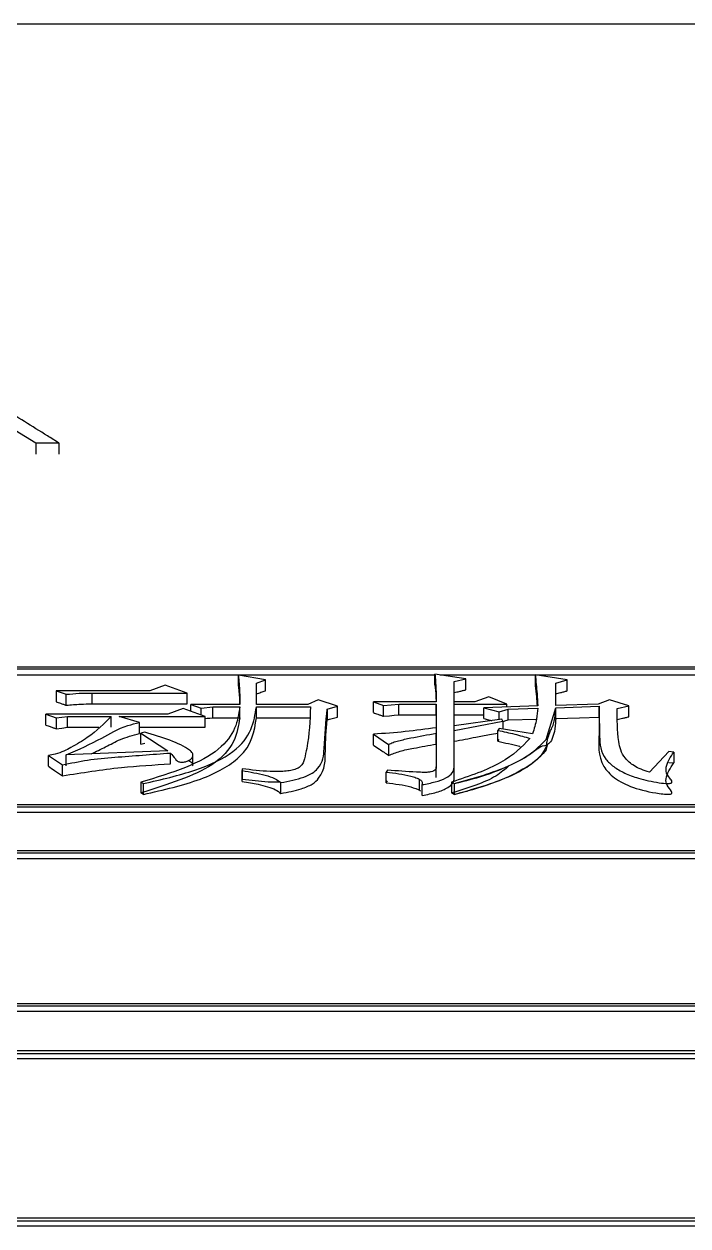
# Model space of a CAD drawing. Header units: millimetres. Extents: x 2028 to 4172, y 863 to 2379.
# Drawn here: x 2548.45 to 2554.04, y 2215.53 to 2225.65 of the extents above; entities that cross this region are included whole.
import ezdxf

# ---------------------------------------------------------------- set-up
doc = ezdxf.new("R2010")
doc.units = ezdxf.units.MM

msp = doc.modelspace()

# ---------------------------------------------------------------- linework, layer by layer
at = {"color": 7, "linetype": 'Continuous', "lineweight": 25}
for p, q in [((2565.375, 2225.653), (2528.375, 2225.655)), ((2548.255, 2222.311), (2548.551, 2222.126)), ((2548.551, 2222.126), (2548.746, 2222.126)), ((2548.746, 2222.126), (2548.746, 2222.032)), ((2563.176, 2220.237), (2541.193, 2220.237)), ((2563.126, 2220.219), (2541.243, 2220.22)), ((2547.001, 2220.174), (2551.914, 2220.173)), ((2550.486, 2220.131), (2550.259, 2220.169)), ((2550.259, 2220.077), (2550.259, 2220.169)), ((2550.41, 2220.104), (2550.486, 2220.131)), ((2550.486, 2220.039), (2550.486, 2220.131)), ((2552.173, 2220.139), (2551.914, 2220.18)), ((2551.914, 2220.088), (2551.914, 2220.18)), ((2551.958, 2220.173), (2557.409, 2220.173)), ((2552.076, 2220.116), (2552.173, 2220.139)), ((2552.173, 2220.046), (2552.173, 2220.139)), ((2553.028, 2220.131), (2552.758, 2220.173)), ((2552.758, 2220.173), (2552.758, 2220.081)), ((2552.931, 2220.104), (2553.028, 2220.131)), ((2553.028, 2220.039), (2553.028, 2220.131)), ((2548.723, 2220.039), (2548.723, 2219.947)), ((2548.723, 2220.039), (2548.809, 2220.009)), ((2549.512, 2220.039), (2548.723, 2220.039)), ((2549.642, 2220.085), (2549.512, 2220.039)), ((2549.826, 2220.02), (2549.642, 2220.085)), ((2550.41, 2219.924), (2550.41, 2220.104)), ((2550.41, 2220.012), (2550.41, 2220.104)), ((2552.076, 2219.947), (2552.076, 2220.116)), ((2552.076, 2220.115), (2552.076, 2220.116)), ((2552.076, 2219.947), (2552.076, 2220.024)), ((2552.931, 2219.916), (2552.931, 2220.104)), ((2552.931, 2220.103), (2552.931, 2220.104)), ((2548.809, 2219.917), (2548.809, 2220.009)), ((2549.026, 2219.928), (2549.026, 2220.02)), ((2549.026, 2220.02), (2549.826, 2220.02)), ((2549.026, 2219.928), (2549.826, 2219.928)), ((2549.826, 2219.928), (2549.826, 2220.02)), ((2549.859, 2219.924), (2549.945, 2219.892)), ((2550.27, 2219.924), (2549.859, 2219.924)), ((2549.859, 2219.865), (2549.859, 2219.924)), ((2550.41, 2219.924), (2550.41, 2220.012)), ((2550.843, 2219.924), (2550.41, 2219.924)), ((2550.929, 2219.962), (2550.843, 2219.924)), ((2551.092, 2219.908), (2550.929, 2219.962)), ((2551.395, 2219.947), (2551.481, 2219.916)), ((2551.925, 2219.947), (2551.395, 2219.947)), ((2551.395, 2219.855), (2551.395, 2219.947)), ((2551.481, 2219.916), (2551.611, 2219.927)), ((2551.611, 2219.927), (2551.925, 2219.927)), ((2551.611, 2219.835), (2551.611, 2219.927)), ((2551.925, 2219.927), (2551.925, 2219.728)), ((2551.925, 2219.835), (2551.925, 2219.927)), ((2552.249, 2219.947), (2552.076, 2219.947)), ((2552.076, 2219.855), (2552.076, 2219.947)), ((2552.076, 2219.927), (2552.52, 2219.927)), ((2552.076, 2219.744), (2552.076, 2219.927)), ((2552.076, 2219.835), (2552.076, 2219.927)), ((2552.368, 2219.989), (2552.249, 2219.947)), ((2552.52, 2219.927), (2552.368, 2219.989)), ((2552.52, 2219.903), (2552.52, 2219.927)), ((2552.931, 2219.916), (2552.931, 2220.012)), ((2553.288, 2219.927), (2552.931, 2219.916)), ((2553.385, 2219.962), (2553.288, 2219.927)), ((2553.547, 2219.912), (2553.385, 2219.962)), ((2548.636, 2219.842), (2548.723, 2219.811)), ((2549.664, 2219.842), (2548.636, 2219.842)), ((2548.636, 2219.75), (2548.636, 2219.842)), ((2548.723, 2219.811), (2548.82, 2219.822)), ((2548.82, 2219.822), (2549.188, 2219.822)), ((2548.82, 2219.731), (2548.82, 2219.822)), ((2549.188, 2219.731), (2549.188, 2219.822)), ((2549.253, 2219.822), (2549.978, 2219.822)), ((2549.426, 2219.772), (2549.253, 2219.822)), ((2549.794, 2219.889), (2549.664, 2219.842)), ((2549.978, 2219.822), (2549.794, 2219.889)), ((2549.945, 2219.892), (2550.042, 2219.904)), ((2549.945, 2219.834), (2549.945, 2219.892)), ((2549.978, 2219.731), (2549.978, 2219.822)), ((2550.042, 2219.904), (2550.27, 2219.904)), ((2550.042, 2219.812), (2550.042, 2219.904)), ((2550.27, 2219.812), (2550.27, 2219.904)), ((2550.41, 2219.812), (2550.41, 2219.904)), ((2550.41, 2219.904), (2550.865, 2219.904)), ((2551.005, 2219.885), (2551.092, 2219.908)), ((2551.005, 2219.885), (2551.005, 2219.793)), ((2551.092, 2219.816), (2551.092, 2219.908)), ((2551.481, 2219.824), (2551.481, 2219.916)), ((2551.611, 2219.835), (2551.925, 2219.835)), ((2551.925, 2219.835), (2551.925, 2219.637)), ((2552.076, 2219.835), (2552.325, 2219.835)), ((2552.779, 2219.912), (2552.325, 2219.896)), ((2552.325, 2219.896), (2552.455, 2219.861)), ((2552.325, 2219.805), (2552.325, 2219.896)), ((2552.455, 2219.861), (2552.53, 2219.885)), ((2552.455, 2219.796), (2552.455, 2219.861)), ((2552.53, 2219.885), (2552.779, 2219.892)), ((2552.53, 2219.793), (2552.53, 2219.885)), ((2552.85, 2219.628), (2552.931, 2219.896)), ((2552.931, 2219.896), (2553.298, 2219.908)), ((2552.931, 2219.804), (2552.931, 2219.896)), ((2552.931, 2219.896), (2552.931, 2219.896)), ((2553.298, 2219.816), (2553.298, 2219.908)), ((2553.299, 2219.84), (2553.298, 2219.839)), ((2553.45, 2219.889), (2553.547, 2219.912)), ((2553.547, 2219.82), (2553.547, 2219.912)), ((2548.723, 2219.811), (2548.723, 2219.719)), ((2548.82, 2219.731), (2549.084, 2219.731)), ((2549.426, 2219.68), (2549.426, 2219.772)), ((2549.426, 2219.731), (2549.978, 2219.731)), ((2550.042, 2219.812), (2550.27, 2219.812)), ((2550.41, 2219.812), (2550.865, 2219.812)), ((2552.476, 2219.799), (2552.076, 2219.744)), ((2552.076, 2219.705), (2552.487, 2219.783)), ((2552.076, 2219.652), (2552.076, 2219.744)), ((2552.455, 2219.72), (2552.444, 2219.705)), ((2552.736, 2219.677), (2552.455, 2219.72)), ((2552.487, 2219.783), (2552.476, 2219.799)), ((2552.487, 2219.783), (2552.487, 2219.715)), ((2552.53, 2219.793), (2552.769, 2219.8)), ((2553.297, 2219.735), (2553.297, 2219.643)), ((2549.469, 2219.689), (2549.437, 2219.681)), ((2549.437, 2219.681), (2549.664, 2219.534)), ((2549.437, 2219.59), (2549.437, 2219.681)), ((2551.395, 2219.673), (2551.524, 2219.586)), ((2551.395, 2219.582), (2551.395, 2219.673)), ((2551.925, 2219.681), (2551.925, 2219.398)), ((2551.925, 2219.59), (2551.925, 2219.681)), ((2552.076, 2219.394), (2552.076, 2219.705)), ((2552.076, 2219.703), (2552.076, 2219.705)), ((2552.444, 2219.613), (2552.444, 2219.705)), ((2552.444, 2219.613), (2552.455, 2219.629)), ((2549.664, 2219.534), (2548.809, 2219.499)), ((2549.437, 2219.59), (2549.469, 2219.598)), ((2549.686, 2219.423), (2549.686, 2219.514)), ((2551.524, 2219.586), (2551.524, 2219.495)), ((2551.925, 2219.59), (2551.925, 2219.383)), ((2552.076, 2219.303), (2552.076, 2219.613)), ((2552.85, 2219.536), (2552.866, 2219.592)), ((2553.883, 2219.526), (2553.72, 2219.354)), ((2553.926, 2219.522), (2553.883, 2219.526)), ((2553.926, 2219.522), (2553.926, 2219.431)), ((2548.658, 2219.403), (2548.658, 2219.495)), ((2548.658, 2219.495), (2548.776, 2219.415)), ((2548.776, 2219.323), (2548.776, 2219.415)), ((2548.809, 2219.407), (2548.809, 2219.499)), ((2549.874, 2219.428), (2549.874, 2219.495)), ((2553.883, 2219.435), (2553.926, 2219.431)), ((2550.291, 2219.382), (2550.291, 2219.291)), ((2550.291, 2219.275), (2550.291, 2219.366)), ((2551.514, 2219.37), (2551.503, 2219.354)), ((2551.503, 2219.263), (2551.503, 2219.354)), ((2551.925, 2219.307), (2551.925, 2219.398)), ((2552.076, 2219.303), (2552.076, 2219.394)), ((2549.437, 2219.269), (2549.437, 2219.178)), ((2549.437, 2219.269), (2549.458, 2219.257)), ((2549.458, 2219.166), (2549.458, 2219.257)), ((2550.291, 2219.275), (2550.291, 2219.291)), ((2550.616, 2219.174), (2550.616, 2219.265)), ((2551.503, 2219.263), (2551.514, 2219.279)), ((2551.784, 2219.201), (2551.784, 2219.292)), ((2551.806, 2219.157), (2551.806, 2219.248)), ((2552.054, 2219.269), (2552.054, 2219.178)), ((2552.054, 2219.269), (2552.076, 2219.257)), ((2552.076, 2219.257), (2552.076, 2219.166)), ((2549.458, 2219.166), (2549.437, 2219.178)), ((2552.076, 2219.166), (2552.054, 2219.178)), ((2541.193, 2219.062), (2563.176, 2219.061)), ((2541.193, 2219.016), (2563.176, 2219.015)), ((2541.243, 2219.081), (2563.126, 2219.08)), ((2563.126, 2218.691), (2541.143, 2218.691)), ((2563.076, 2218.671), (2541.193, 2218.672)), ((2541.193, 2218.627), (2563.076, 2218.626)), ((2541.193, 2217.406), (2563.076, 2217.406)), ((2541.143, 2217.385), (2563.126, 2217.385)), ((2541.143, 2217.341), (2563.126, 2217.34)), ((2563.176, 2217.006), (2541.193, 2217.006)), ((2541.243, 2216.985), (2563.126, 2216.984)), ((2541.243, 2216.941), (2563.126, 2216.94)), ((2541.193, 2215.575), (2563.176, 2215.574)), ((2563.126, 2215.597), (2541.243, 2215.597)), ((2541.193, 2215.531), (2563.176, 2215.531))]:
    msp.add_line(p, q, dxfattribs=at)
at = {"color": 7, "linetype": 'Continuous', "lineweight": 25, "flags": 128}
for points in [[(2548.551, 2222.126), (2548.551, 2222.102), (2548.551, 2222.078), (2548.551, 2222.032)], [(2551.481, 2219.824), (2551.53, 2219.828), (2551.57, 2219.832), (2551.611, 2219.835)], [(2548.723, 2219.719), (2548.771, 2219.725), (2548.82, 2219.731)], [(2549.978, 2219.805), (2549.994, 2219.807), (2550.018, 2219.809), (2550.042, 2219.812)], [(2552.931, 2219.804), (2553.03, 2219.808), (2553.13, 2219.811), (2553.298, 2219.816)]]:
    msp.add_lwpolyline(points, dxfattribs=at)
at = {"color": 7, "linetype": 'Continuous', "lineweight": 25}
for points, knots in [([(2548.746, 2222.126), (2548.714, 2222.146), (2548.553, 2222.247), (2548.246, 2222.437), (2547.97, 2222.6), (2547.823, 2222.687)], [0, 0, 0, 0, 0.104313, 0.521568, 1, 1, 1, 1]), ([(2550.259, 2220.169), (2550.263, 2220.122), (2550.27, 2220.041), (2550.27, 2219.959), (2550.27, 2219.924)], [0, 0, 0, 0, 0.575668, 1, 1, 1, 1]), ([(2551.914, 2220.18), (2551.917, 2220.138), (2551.924, 2220.061), (2551.924, 2219.982), (2551.925, 2219.947)], [0, 0, 0, 0, 0.544272, 1, 1, 1, 1]), ([(2552.758, 2220.173), (2552.764, 2220.12), (2552.773, 2220.033), (2552.778, 2219.945), (2552.779, 2219.912)], [0, 0, 0, 0, 0.617116, 1, 1, 1, 1]), ([(2550.259, 2220.077), (2550.263, 2220.036), (2550.267, 2219.986), (2550.268, 2219.935), (2550.268, 2219.926)], [0, 0, 0, 0, 0.82802, 1, 1, 1, 1]), ([(2550.41, 2220.012), (2550.417, 2220.014), (2550.429, 2220.019), (2550.448, 2220.026), (2550.467, 2220.032), (2550.48, 2220.037), (2550.486, 2220.039)], [0, 0, 0, 0, 0.25, 0.5, 0.75, 1, 1, 1, 1]), ([(2551.914, 2220.088), (2551.917, 2220.057), (2551.921, 2220.01), (2551.923, 2219.962), (2551.923, 2219.947)], [0, 0, 0, 0, 0.675043, 1, 1, 1, 1]), ([(2552.076, 2220.024), (2552.09, 2220.027), (2552.114, 2220.032), (2552.146, 2220.04), (2552.164, 2220.044), (2552.173, 2220.046)], [0, 0, 0, 0, 0.439881, 0.71994, 1, 1, 1, 1]), ([(2552.758, 2220.081), (2552.761, 2220.05), (2552.768, 2219.994), (2552.772, 2219.937), (2552.774, 2219.912)], [0, 0, 0, 0, 0.550115, 1, 1, 1, 1]), ([(2552.931, 2220.012), (2552.944, 2220.016), (2552.967, 2220.022), (2553, 2220.031), (2553.019, 2220.036), (2553.028, 2220.039)], [0, 0, 0, 0, 0.420135, 0.710067, 1, 1, 1, 1]), ([(2548.723, 2219.947), (2548.735, 2219.943), (2548.756, 2219.936), (2548.785, 2219.925), (2548.801, 2219.919), (2548.809, 2219.917)], [0, 0, 0, 0, 0.428609, 0.7143039, 1, 1, 1, 1]), ([(2548.809, 2220.009), (2548.845, 2220.012), (2548.916, 2220.019), (2548.989, 2220.02), (2549.026, 2220.02)], [0, 0, 0, 0, 0.498867, 1, 1, 1, 1]), ([(2548.809, 2219.917), (2548.849, 2219.92), (2548.92, 2219.927), (2548.993, 2219.928), (2549.026, 2219.928)], [0, 0, 0, 0, 0.558823, 1, 1, 1, 1]), ([(2549.188, 2219.822), (2549.127, 2219.762), (2549.035, 2219.67), (2548.863, 2219.567), (2548.756, 2219.512), (2548.678, 2219.498), (2548.658, 2219.495)], [0, 0, 0, 0, 0.493221, 0.743655, 0.934367, 1, 1, 1, 1]), ([(2550.27, 2219.904), (2550.261, 2219.844), (2550.244, 2219.723), (2550.113, 2219.541), (2549.825, 2219.384), (2549.567, 2219.308), (2549.437, 2219.269)], [0, 0, 0, 0, 0.244354, 0.489935, 0.74136, 1, 1, 1, 1]), ([(2549.458, 2219.257), (2549.609, 2219.291), (2549.905, 2219.359), (2550.242, 2219.519), (2550.381, 2219.713), (2550.4, 2219.84), (2550.41, 2219.904)], [0, 0, 0, 0, 0.2601932, 0.5118512, 0.7565513, 1, 1, 1, 1]), ([(2550.865, 2219.904), (2550.861, 2219.787), (2550.856, 2219.642), (2550.816, 2219.473), (2550.801, 2219.411), (2550.747, 2219.379), (2550.7, 2219.367), (2550.626, 2219.357), (2550.484, 2219.358), (2550.368, 2219.372), (2550.291, 2219.382)], [0, 0, 0, 0, 0.4898961, 0.6102723, 0.7064925, 0.7358579, 0.7655593, 0.7971729, 0.8650638, 1, 1, 1, 1]), ([(2550.616, 2219.265), (2550.684, 2219.278), (2550.784, 2219.298), (2550.884, 2219.343), (2550.972, 2219.422), (2550.984, 2219.61), (2550.997, 2219.775), (2551.005, 2219.885)], [0, 0, 0, 0, 0.132838, 0.196641, 0.258559, 0.505709, 1, 1, 1, 1]), ([(2551.395, 2219.855), (2551.407, 2219.85), (2551.428, 2219.843), (2551.456, 2219.833), (2551.473, 2219.827), (2551.481, 2219.824)], [0, 0, 0, 0, 0.428612, 0.714306, 1, 1, 1, 1]), ([(2552.779, 2219.892), (2552.777, 2219.862), (2552.771, 2219.79), (2552.749, 2219.718), (2552.736, 2219.677)], [0, 0, 0, 0, 0.426568, 1, 1, 1, 1]), ([(2552.854, 2219.582), (2552.856, 2219.596), (2552.86, 2219.624), (2552.884, 2219.701), (2552.918, 2219.754), (2552.928, 2219.833), (2552.93, 2219.878), (2552.931, 2219.892), (2552.931, 2219.896)], [0, 0, 0, 0, 0.068352, 0.139472, 0.508143, 0.851675, 0.94747, 1, 1, 1, 1]), ([(2553.298, 2219.908), (2553.298, 2219.824), (2553.298, 2219.678), (2553.307, 2219.501), (2553.415, 2219.4), (2553.507, 2219.345), (2553.635, 2219.296), (2553.763, 2219.269), (2553.856, 2219.257), (2553.889, 2219.258), (2553.898, 2219.26), (2553.903, 2219.262), (2553.907, 2219.264), (2553.911, 2219.27), (2553.908, 2219.281), (2553.894, 2219.302), (2553.86, 2219.339), (2553.856, 2219.418), (2553.898, 2219.481), (2553.926, 2219.522)], [0, 0, 0, 0, 0.249545, 0.436315, 0.501271, 0.564646, 0.626364, 0.704484, 0.733965, 0.739063, 0.743353, 0.745337, 0.747325, 0.751675, 0.763079, 0.778003, 0.812665, 0.875175, 1, 1, 1, 1]), ([(2553.72, 2219.354), (2553.696, 2219.361), (2553.647, 2219.376), (2553.574, 2219.415), (2553.487, 2219.492), (2553.448, 2219.659), (2553.449, 2219.797), (2553.45, 2219.889)], [0, 0, 0, 0, 0.065694, 0.129902, 0.255713, 0.503859, 1, 1, 1, 1]), ([(2553.45, 2219.797), (2553.464, 2219.8), (2553.488, 2219.806), (2553.52, 2219.813), (2553.538, 2219.818), (2553.547, 2219.82)], [0, 0, 0, 0, 0.44, 0.72, 1, 1, 1, 1]), ([(2548.636, 2219.75), (2548.649, 2219.746), (2548.669, 2219.738), (2548.698, 2219.728), (2548.715, 2219.722), (2548.723, 2219.719)], [0, 0, 0, 0, 0.428613, 0.714306, 1, 1, 1, 1]), ([(2548.809, 2219.499), (2548.912, 2219.544), (2549.092, 2219.624), (2549.26, 2219.732), (2549.392, 2219.764), (2549.426, 2219.772)], [0, 0, 0, 0, 0.498749, 0.872406, 1, 1, 1, 1]), ([(2550.27, 2219.812), (2550.26, 2219.745), (2550.24, 2219.61), (2550.029, 2219.365), (2549.663, 2219.249), (2549.437, 2219.178)], [0, 0, 0, 0, 0.2743455, 0.5506038, 1, 1, 1, 1]), ([(2549.458, 2219.166), (2549.627, 2219.204), (2549.958, 2219.28), (2550.364, 2219.508), (2550.393, 2219.698), (2550.41, 2219.812)], [0, 0, 0, 0, 0.291461, 0.571537, 1, 1, 1, 1]), ([(2550.616, 2219.174), (2550.675, 2219.185), (2550.775, 2219.205), (2550.887, 2219.251), (2550.994, 2219.359), (2550.986, 2219.546), (2550.998, 2219.708), (2551.005, 2219.793)], [0, 0, 0, 0, 0.117242, 0.195683, 0.274072, 0.616161, 1, 1, 1, 1]), ([(2551.005, 2219.793), (2551.02, 2219.797), (2551.048, 2219.805), (2551.077, 2219.812), (2551.092, 2219.816)], [0, 0, 0, 0, 0.5, 1, 1, 1, 1]), ([(2551.925, 2219.728), (2551.838, 2219.716), (2551.666, 2219.692), (2551.485, 2219.679), (2551.395, 2219.673)], [0, 0, 0, 0, 0.499593, 1, 1, 1, 1]), ([(2552.325, 2219.805), (2552.339, 2219.801), (2552.36, 2219.795), (2552.382, 2219.789), (2552.39, 2219.787)], [0, 0, 0, 0, 0.643901, 1, 1, 1, 1]), ([(2552.487, 2219.78), (2552.489, 2219.78), (2552.503, 2219.785), (2552.518, 2219.789), (2552.53, 2219.793)], [0, 0, 0, 0, 0.125351, 1, 1, 1, 1]), ([(2552.931, 2219.804), (2552.931, 2219.803), (2552.93, 2219.791), (2552.928, 2219.746), (2552.921, 2219.681), (2552.887, 2219.599), (2552.865, 2219.588), (2552.854, 2219.582)], [0, 0, 0, 0, 0.014449, 0.133551, 0.495754, 0.7437, 1, 1, 1, 1]), ([(2553.298, 2219.816), (2553.298, 2219.771), (2553.297, 2219.634), (2553.28, 2219.458), (2553.414, 2219.303), (2553.575, 2219.22), (2553.742, 2219.181), (2553.849, 2219.167), (2553.881, 2219.167), (2553.894, 2219.168), (2553.903, 2219.17), (2553.908, 2219.174), (2553.911, 2219.18), (2553.902, 2219.205), (2553.861, 2219.242), (2553.855, 2219.326), (2553.896, 2219.387), (2553.926, 2219.431)], [0, 0, 0, 0, 0.135472, 0.406763, 0.50628, 0.604985, 0.704283, 0.727912, 0.736946, 0.74078, 0.744655, 0.748047, 0.752351, 0.764139, 0.816594, 0.869623, 1, 1, 1, 1]), ([(2549.017, 2219.507), (2549.059, 2219.527), (2549.145, 2219.566), (2549.258, 2219.633), (2549.369, 2219.664), (2549.426, 2219.68)], [0, 0, 0, 0, 0.319596, 0.657164, 1, 1, 1, 1]), ([(2549.686, 2219.514), (2549.7, 2219.498), (2549.719, 2219.477), (2549.737, 2219.452), (2549.752, 2219.443), (2549.767, 2219.438), (2549.776, 2219.437), (2549.785, 2219.437), (2549.798, 2219.438), (2549.818, 2219.442), (2549.839, 2219.451), (2549.865, 2219.466), (2549.876, 2219.488), (2549.876, 2219.514), (2549.781, 2219.597), (2549.616, 2219.646), (2549.469, 2219.689)], [0, 0, 0, 0, 0.122721, 0.15416, 0.184961, 0.198897, 0.205533, 0.212114, 0.225991, 0.241808, 0.277356, 0.311034, 0.368969, 0.430506, 0.491702, 1, 1, 1, 1]), ([(2551.524, 2219.586), (2551.536, 2219.592), (2551.559, 2219.605), (2551.624, 2219.622), (2551.744, 2219.65), (2551.852, 2219.668), (2551.925, 2219.681)], [0, 0, 0, 0, 0.120416, 0.244636, 0.495058, 1, 1, 1, 1]), ([(2552.714, 2219.638), (2552.645, 2219.566), (2552.503, 2219.421), (2552.205, 2219.32), (2552.054, 2219.269)], [0, 0, 0, 0, 0.492671, 1, 1, 1, 1]), ([(2552.076, 2219.613), (2552.137, 2219.625), (2552.236, 2219.644), (2552.358, 2219.667), (2552.42, 2219.679), (2552.444, 2219.683)], [0, 0, 0, 0, 0.495956, 0.806796, 1, 1, 1, 1]), ([(2552.076, 2219.257), (2552.239, 2219.302), (2552.481, 2219.37), (2552.728, 2219.505), (2552.806, 2219.584), (2552.85, 2219.628)], [0, 0, 0, 0, 0.480373, 0.715158, 1, 1, 1, 1]), ([(2552.444, 2219.705), (2552.492, 2219.695), (2552.586, 2219.675), (2552.672, 2219.65), (2552.714, 2219.638)], [0, 0, 0, 0, 0.507162, 1, 1, 1, 1]), ([(2548.776, 2219.415), (2548.846, 2219.429), (2548.986, 2219.459), (2549.296, 2219.486), (2549.53, 2219.503), (2549.686, 2219.514)], [0, 0, 0, 0, 0.2460717, 0.4967335, 1, 1, 1, 1]), ([(2551.395, 2219.582), (2551.412, 2219.57), (2551.442, 2219.55), (2551.486, 2219.521), (2551.511, 2219.503), (2551.524, 2219.495)], [0, 0, 0, 0, 0.403119, 0.70156, 1, 1, 1, 1]), ([(2551.524, 2219.495), (2551.555, 2219.507), (2551.617, 2219.532), (2551.758, 2219.56), (2551.861, 2219.578), (2551.925, 2219.59)], [0, 0, 0, 0, 0.2729687, 0.5543374, 1, 1, 1, 1]), ([(2552.858, 2219.581), (2552.832, 2219.533), (2552.806, 2219.485), (2552.768, 2219.454), (2552.702, 2219.402), (2552.543, 2219.309), (2552.312, 2219.226), (2552.147, 2219.182), (2552.094, 2219.17), (2552.076, 2219.166)], [0, 0, 0, 0, 0.172585, 0.175983, 0.205093, 0.521257, 0.851512, 0.949107, 1, 1, 1, 1]), ([(2552.076, 2219.257), (2552.093, 2219.261), (2552.263, 2219.301), (2552.493, 2219.377), (2552.675, 2219.478), (2552.745, 2219.527), (2552.766, 2219.543), (2552.772, 2219.548), (2552.806, 2219.575), (2552.832, 2219.578), (2552.858, 2219.581)], [0, 0, 0, 0, 0.048659, 0.478007, 0.711563, 0.794803, 0.817387, 0.823945, 0.827352, 1, 1, 1, 1]), ([(2552.076, 2219.166), (2552.239, 2219.211), (2552.481, 2219.279), (2552.727, 2219.413), (2552.806, 2219.493), (2552.85, 2219.536)], [0, 0, 0, 0, 0.480491, 0.715254, 1, 1, 1, 1]), ([(2552.444, 2219.613), (2552.474, 2219.607), (2552.536, 2219.594), (2552.599, 2219.579), (2552.63, 2219.57), (2552.632, 2219.57)], [0, 0, 0, 0, 0.472115, 0.967418, 1, 1, 1, 1]), ([(2548.776, 2219.323), (2548.94, 2219.349), (2549.235, 2219.396), (2549.547, 2219.415), (2549.686, 2219.423)], [0, 0, 0, 0, 0.555914, 1, 1, 1, 1]), ([(2549.873, 2219.407), (2549.874, 2219.408), (2549.876, 2219.417), (2549.867, 2219.434), (2549.846, 2219.445), (2549.836, 2219.45)], [0, 0, 0, 0, 0.0857997, 0.5998162, 1, 1, 1, 1]), ([(2548.658, 2219.403), (2548.675, 2219.391), (2548.704, 2219.372), (2548.743, 2219.346), (2548.765, 2219.331), (2548.776, 2219.323)], [0, 0, 0, 0, 0.442564, 0.721282, 1, 1, 1, 1]), ([(2550.291, 2219.382), (2550.291, 2219.379), (2550.291, 2219.373), (2550.291, 2219.368), (2550.291, 2219.366)], [0, 0, 0, 0, 0.56, 1, 1, 1, 1]), ([(2550.291, 2219.366), (2550.357, 2219.355), (2550.455, 2219.338), (2550.568, 2219.302), (2550.6, 2219.277), (2550.616, 2219.265)], [0, 0, 0, 0, 0.509707, 0.758863, 1, 1, 1, 1]), ([(2551.503, 2219.354), (2551.575, 2219.345), (2551.665, 2219.334), (2551.755, 2219.307), (2551.79, 2219.291), (2551.811, 2219.27), (2551.807, 2219.256), (2551.806, 2219.248)], [0, 0, 0, 0, 0.513521, 0.639448, 0.762318, 0.88191, 1, 1, 1, 1]), ([(2551.925, 2219.398), (2551.924, 2219.39), (2551.923, 2219.378), (2551.906, 2219.364), (2551.883, 2219.356), (2551.854, 2219.351), (2551.812, 2219.351), (2551.698, 2219.356), (2551.595, 2219.364), (2551.514, 2219.37)], [0, 0, 0, 0, 0.116135, 0.174978, 0.235386, 0.296971, 0.360825, 0.490326, 1, 1, 1, 1]), ([(2551.806, 2219.248), (2551.843, 2219.255), (2551.918, 2219.269), (2552.009, 2219.303), (2552.068, 2219.346), (2552.073, 2219.378), (2552.076, 2219.394)], [0, 0, 0, 0, 0.260145, 0.513561, 0.758875, 1, 1, 1, 1]), ([(2552.538, 2219.408), (2552.504, 2219.378), (2552.4, 2219.284), (2552.194, 2219.221), (2552.054, 2219.178)], [0, 0, 0, 0, 0.323931, 1, 1, 1, 1]), ([(2550.61, 2219.269), (2550.576, 2219.268), (2550.504, 2219.266), (2550.401, 2219.281), (2550.328, 2219.287), (2550.291, 2219.291)], [0, 0, 0, 0, 0.311718, 0.656171, 1, 1, 1, 1]), ([(2550.291, 2219.275), (2550.337, 2219.268), (2550.411, 2219.256), (2550.504, 2219.232), (2550.575, 2219.207), (2550.602, 2219.185), (2550.616, 2219.174)], [0, 0, 0, 0, 0.348073, 0.570364, 0.788384, 1, 1, 1, 1]), ([(2551.503, 2219.263), (2551.577, 2219.255), (2551.688, 2219.243), (2551.765, 2219.209), (2551.791, 2219.197)], [0, 0, 0, 0, 0.666671, 1, 1, 1, 1]), ([(2551.806, 2219.157), (2551.848, 2219.165), (2551.93, 2219.181), (2552.021, 2219.218), (2552.07, 2219.261), (2552.074, 2219.289), (2552.076, 2219.303)], [0, 0, 0, 0, 0.290992, 0.572857, 0.787844, 1, 1, 1, 1])]:
    msp.add_open_spline(points, degree=3, knots=knots, dxfattribs=at)

doc.saveas('drawing.dxf')
